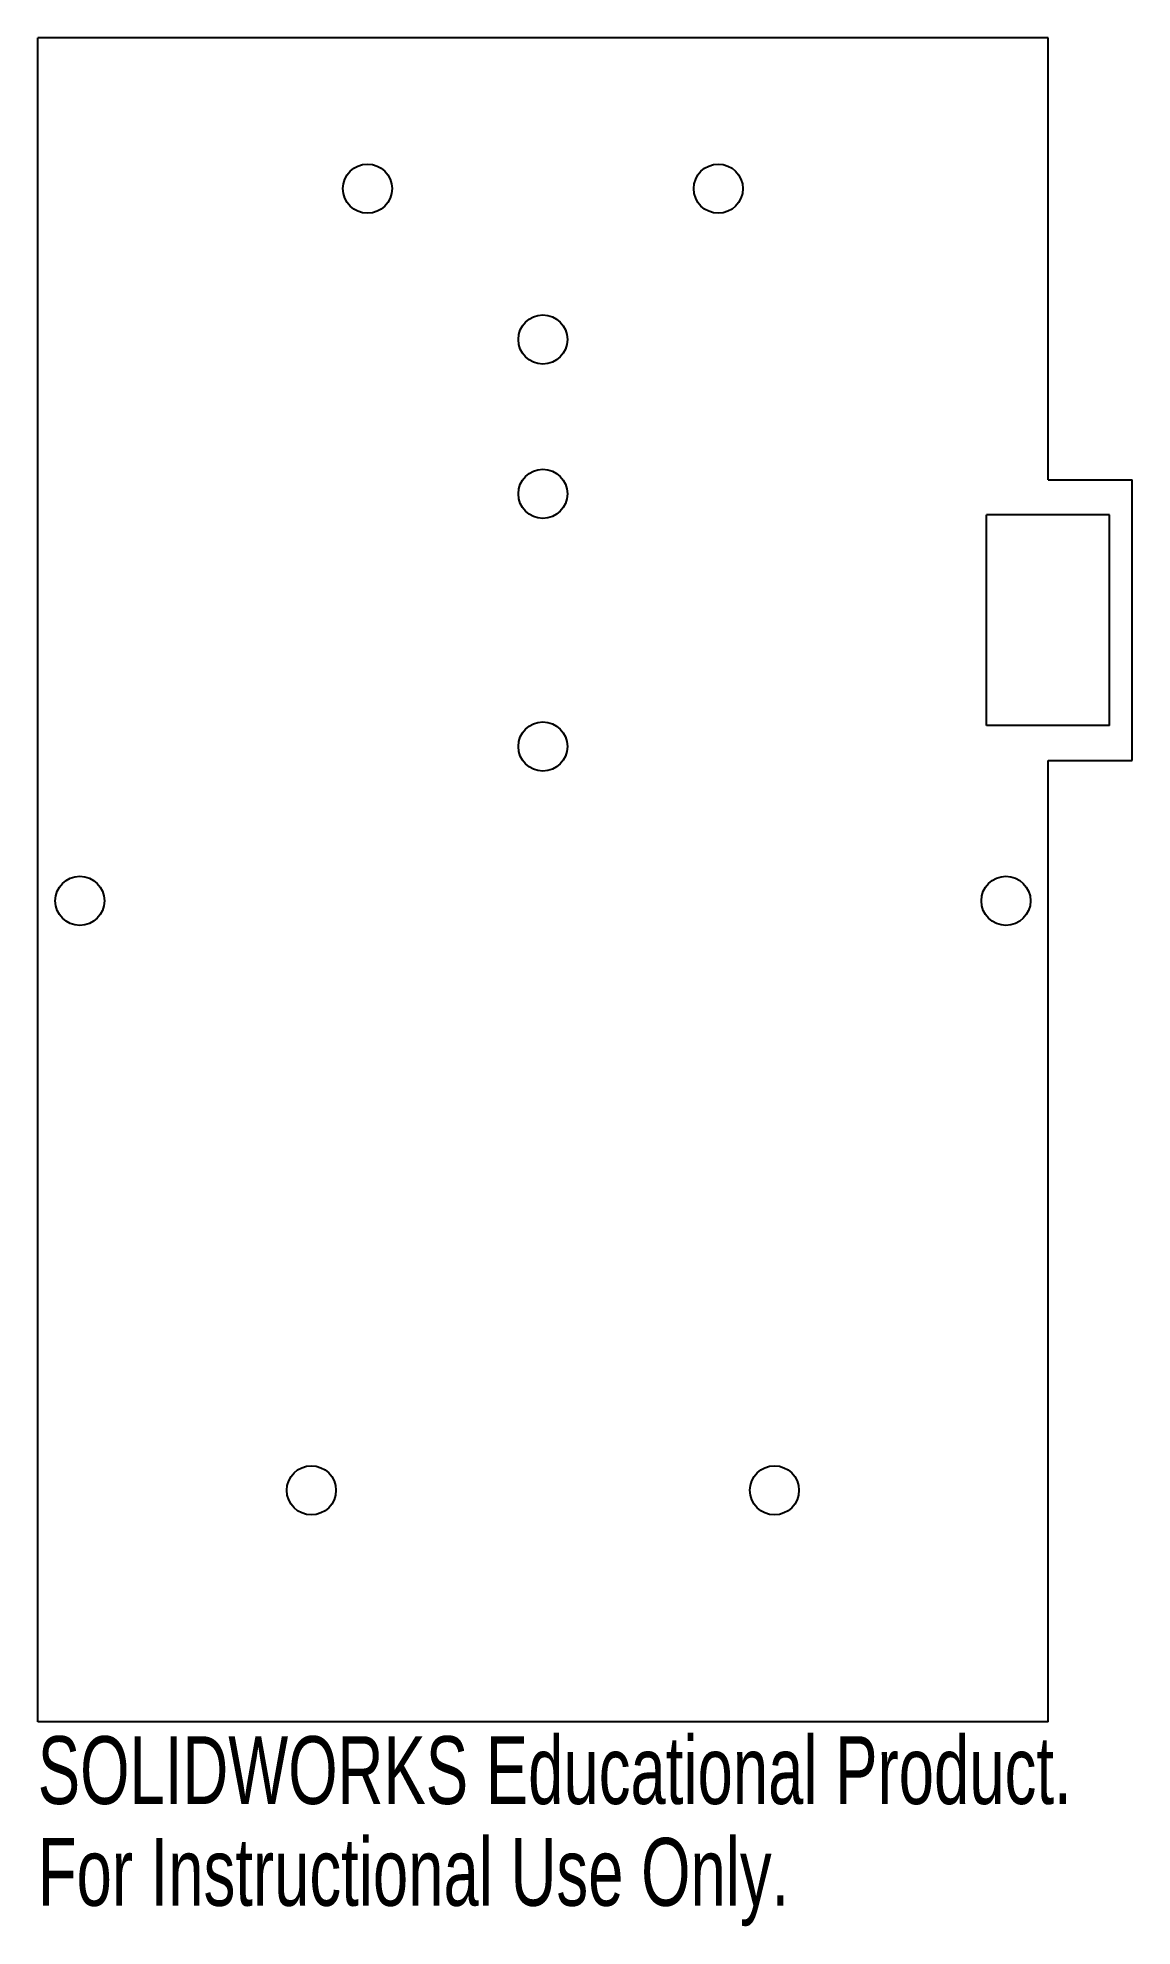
# Model space of a CAD drawing. Header units: millimetres. Extents: x -36 to 42, y -75 to 60.
import ezdxf

# ---------------------------------------------------------------- set-up
doc = ezdxf.new("R2010")
doc.units = ezdxf.units.MM
doc.styles.add('SLDTEXTSTYLE0', font='TXT', dxfattribs={"width": 0.7})

msp = doc.modelspace()

# ---------------------------------------------------------------- linework, layer by layer
at = {"color": 7, "linetype": 'Continuous', "lineweight": 25}
for p, q in [((36, 60), (-36, 60)), ((-36, -60), (-36, 60)), ((36, 28.5), (36, 60)), ((36, 28.5), (42, 28.5)), ((42, 8.5), (42, 28.5)), ((40.38, 26), (31.62, 26)), ((31.62, 11), (31.62, 26)), ((40.38, 11), (40.38, 26)), ((40.38, 11), (31.62, 11)), ((36, -60), (36, 8.5)), ((36, 8.5), (42, 8.5)), ((36, -60), (-36, -60))]:
    msp.add_line(p, q, dxfattribs=at)
for centre in [(-12.5, 49.25), (12.5, 49.25), (0, 38.5), (0, 27.5), (0, 9.5), (-33, -1.5), (33, -1.5), (-16.5, -43.5), (16.5, -43.5)]:
    msp.add_circle(centre, 1.75, dxfattribs=at)

# ---------------------------------------------------------------- texts
at = {"color": 7, "linetype": 'Continuous', "char_height": 4.8336, "attachment_point": 1, "style": 'SLDTEXTSTYLE0'}
for s, insert in [('SOLIDWORKS Educational Product.', (-36, -61.02)), ('For Instructional Use Only.', (-36, -68.27))]:
    msp.add_mtext(s, dxfattribs=dict(at, insert=insert))

doc.saveas('drawing.dxf')
